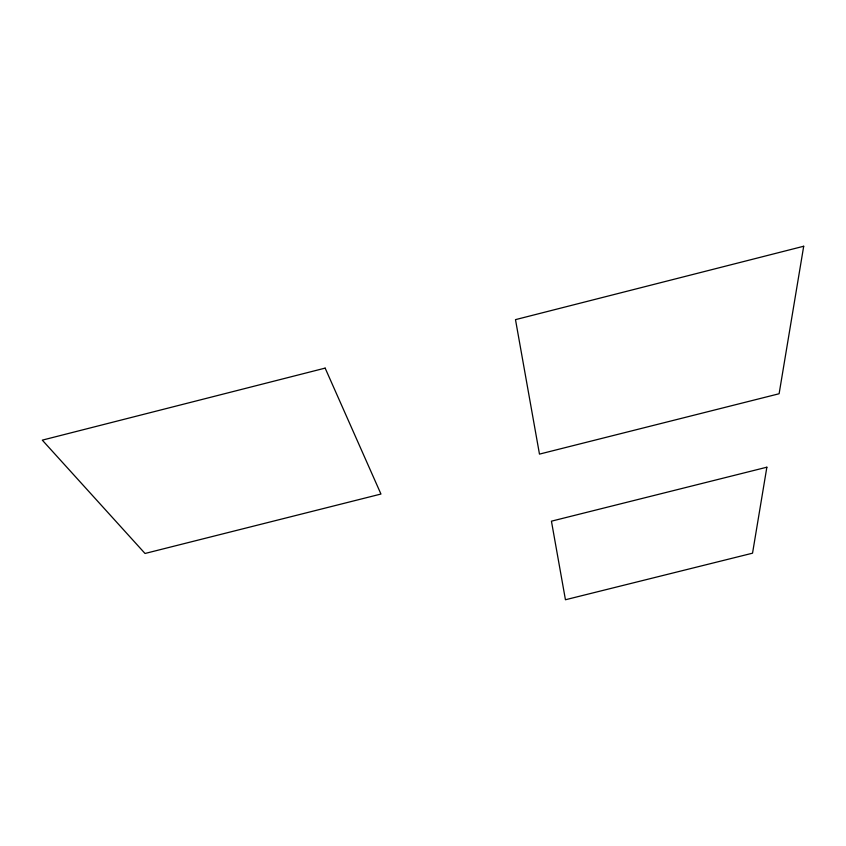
<?xml version="1.0" encoding="UTF-8"?>
<svg xmlns="http://www.w3.org/2000/svg" width="846" height="846" viewBox="0 0 846 846"><rect width="100%" height="100%" fill="white"/><g stroke="black" fill="none" stroke-linecap="round" stroke-linejoin="round"><path stroke-width="1.27" d="M766.867 467.204L752.538 553.189L565.445 599.751L551.433 521.178L766.867 467.204M803.7 246.249L779.113 393.75L539.473 454.112L515.489 319.64L803.7 246.249M325.15 368.116L42.3 440.142L145.026 553.474L380.954 494.043L325.15 368.116"/></g></svg>
